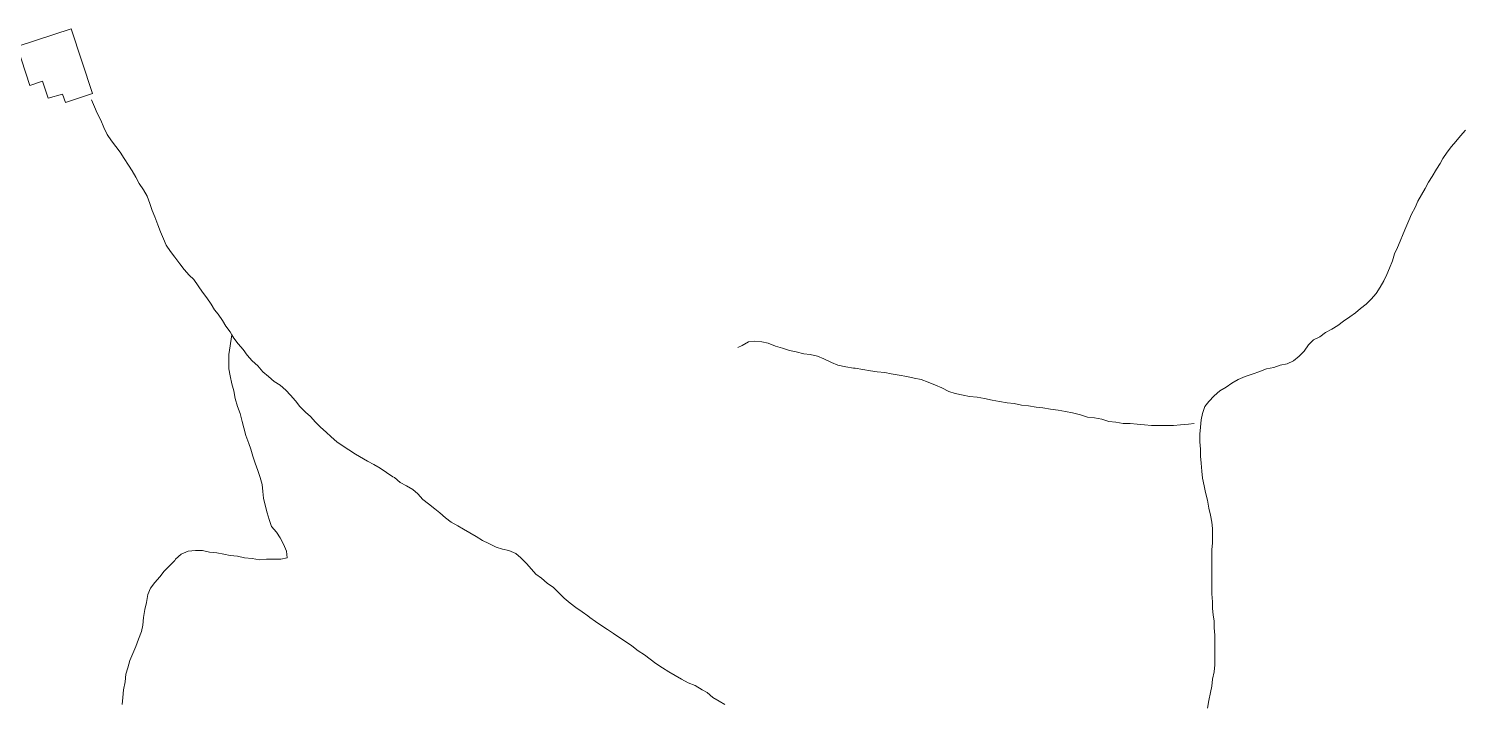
# Model space of a CAD drawing. Header units: inches. Extents: x 1138763 to 1140867, y 1050756 to 1053008.
# Drawn here: x 1140112 to 1140364.6, y 1051304.3 to 1051423.3 of the extents above; entities that cross this region are included whole.
import ezdxf

# ---------------------------------------------------------------- set-up
doc = ezdxf.new("R2010")
doc.units = ezdxf.units.IN
doc.header["$MEASUREMENT"] = 0
doc.layers.add('LimEdif_AM', color=44, linetype='Continuous', lineweight=5)
doc.layers.add('ViaSec_AM', color=1, linetype='Continuous', lineweight=18)

msp = doc.modelspace()

# ---------------------------------------------------------------- linework, layer by layer
at = {"layer": 'LimEdif_AM'}
msp.add_lwpolyline([(1140118.44, 1051410.25), (1140117.94, 1051411.75), (1140115.44, 1051411), (1140114.44, 1051414), (1140112.19, 1051413.25), (1140109.94, 1051420.12), (1140119.44, 1051423.25), (1140123.19, 1051411.87), (1140118.44, 1051410.25)], dxfattribs=at)
at = {"layer": 'ViaSec_AM'}
for points in [[(1140234.44, 1051304.25), (1140233.44, 1051304.87), (1140232.31, 1051305.5), (1140231.31, 1051306.37), (1140230.44, 1051306.87), (1140229.19, 1051307.62), (1140227.94, 1051308.12), (1140226.81, 1051308.75), (1140225.69, 1051309.37), (1140224.56, 1051310), (1140223.44, 1051310.75), (1140222.31, 1051311.5), (1140221.31, 1051312.25), (1140220.31, 1051313), (1140219.19, 1051313.75), (1140218.06, 1051314.62), (1140216.94, 1051315.37), (1140215.94, 1051316), (1140214.81, 1051316.75), (1140213.81, 1051317.5), (1140212.81, 1051318.12), (1140211.69, 1051318.87), (1140210.69, 1051319.62), (1140210.31, 1051319.87), (1140209.31, 1051320.62), (1140208.19, 1051321.37), (1140207.19, 1051322.12), (1140206.19, 1051323), (1140205.19, 1051324), (1140204.31, 1051324.87), (1140203.19, 1051325.62), (1140202.19, 1051326.5), (1140201.19, 1051327.25), (1140200.44, 1051328.12), (1140199.56, 1051329.12), (1140198.56, 1051330.12), (1140197.69, 1051330.87), (1140196.44, 1051331.37), (1140195.31, 1051331.62), (1140194.19, 1051332), (1140192.94, 1051332.62), (1140191.81, 1051333.12), (1140190.69, 1051333.87), (1140189.56, 1051334.5), (1140188.44, 1051335.12), (1140187.44, 1051335.75), (1140186.31, 1051336.37), (1140185.31, 1051337.12), (1140184.31, 1051338), (1140183.44, 1051338.75), (1140182.31, 1051339.62), (1140181.31, 1051340.37), (1140180.44, 1051341.37), (1140179.56, 1051342.12), (1140178.44, 1051342.75), (1140177.31, 1051343.37), (1140176.31, 1051344.25), (1140176.06, 1051344.37), (1140174.94, 1051345.12), (1140173.81, 1051345.87), (1140172.69, 1051346.5), (1140171.56, 1051347.12), (1140169.44, 1051348.37), (1140168.31, 1051349.12), (1140167.31, 1051349.75), (1140166.19, 1051350.5), (1140165.19, 1051351.37), (1140164.31, 1051352.25), (1140163.31, 1051353.12), (1140162.44, 1051354), (1140161.56, 1051355), (1140160.69, 1051355.75), (1140159.69, 1051356.75), (1140158.94, 1051357.75), (1140158.06, 1051358.75), (1140157.19, 1051359.62), (1140156.19, 1051360.5), (1140155.19, 1051361.12), (1140154.19, 1051362), (1140153.19, 1051362.87), (1140152.31, 1051363.87), (1140151.31, 1051364.75), (1140150.44, 1051365.75), (1140149.69, 1051366.75), (1140148.81, 1051367.75), (1140148.06, 1051368.75), (1140147.69, 1051369.37), (1140147.44, 1051369.87), (1140146.69, 1051370.87), (1140146.06, 1051371.87), (1140145.31, 1051373), (1140144.69, 1051373.75), (1140144.06, 1051374.75), (1140143.31, 1051375.87), (1140142.56, 1051376.87), (1140141.81, 1051378), (1140141.06, 1051379.12), (1140140.19, 1051379.87), (1140139.31, 1051380.87), (1140138.56, 1051381.87), (1140137.69, 1051383), (1140136.94, 1051384), (1140136.19, 1051385.12), (1140135.69, 1051386.25), (1140135.19, 1051387.5), (1140134.69, 1051388.75), (1140134.19, 1051390.12), (1140133.69, 1051391.25), (1140133.31, 1051392.5), (1140132.81, 1051393.75), (1140132.19, 1051394.87), (1140131.44, 1051396), (1140130.81, 1051397.12), (1140130.19, 1051398.25), (1140129.56, 1051399.25), (1140128.81, 1051400.37), (1140128.06, 1051401.5), (1140127.31, 1051402.5), (1140126.56, 1051403.5), (1140125.81, 1051404.62), (1140125.19, 1051405.87), (1140124.69, 1051407.12), (1140124.06, 1051408.37), (1140123.56, 1051409.5), (1140123.06, 1051410.75)], [(1140319.31, 1051303.62), (1140319.56, 1051305), (1140319.81, 1051306.37), (1140320.06, 1051307.5), (1140320.19, 1051308.75), (1140320.44, 1051310), (1140320.56, 1051311.25), (1140320.56, 1051312.62), (1140320.56, 1051313.87), (1140320.56, 1051316.5), (1140320.44, 1051317.75), (1140320.44, 1051319), (1140320.31, 1051320), (1140320.19, 1051321.25), (1140320.19, 1051322.37), (1140320.06, 1051323.75), (1140320.06, 1051327.62), (1140320.06, 1051328.87), (1140320.06, 1051330.25), (1140320.06, 1051331.5), (1140320.19, 1051332.75), (1140320.19, 1051333.87), (1140320.19, 1051335.25), (1140320.06, 1051336.37), (1140319.81, 1051337.62), (1140319.56, 1051338.87), (1140319.31, 1051340.25), (1140318.94, 1051341.62), (1140318.69, 1051342.75), (1140318.44, 1051344.12), (1140318.31, 1051345.37), (1140318.19, 1051346.75), (1140318.06, 1051348), (1140318.06, 1051349.25), (1140317.94, 1051350.5), (1140317.94, 1051351.87), (1140318.06, 1051353.12), (1140318.19, 1051354.37), (1140318.44, 1051355.5), (1140318.81, 1051356.75), (1140319.56, 1051357.62), (1140320.44, 1051358.62), (1140321.44, 1051359.5), (1140322.56, 1051360.12), (1140323.56, 1051360.87), (1140324.69, 1051361.5), (1140325.94, 1051362), (1140327.31, 1051362.5), (1140328.31, 1051362.87), (1140329.69, 1051363.37), (1140330.94, 1051363.62), (1140332.06, 1051364), (1140333.31, 1051364.25), (1140334.44, 1051364.75), (1140335.44, 1051365.62), (1140336.31, 1051366.5), (1140337.06, 1051367.62), (1140337.94, 1051368.5), (1140339.06, 1051369), (1140340.06, 1051369.75), (1140341.19, 1051370.37), (1140342.19, 1051371), (1140343.19, 1051371.75), (1140344.31, 1051372.5), (1140345.31, 1051373.25), (1140346.19, 1051374), (1140347.19, 1051374.75), (1140348.06, 1051375.62), (1140348.94, 1051376.62), (1140349.69, 1051377.75), (1140350.31, 1051378.87), (1140350.81, 1051380), (1140351.31, 1051381.12), (1140351.81, 1051382.37), (1140352.19, 1051383.62), (1140352.69, 1051384.75), (1140353.19, 1051385.87), (1140353.69, 1051387.12), (1140354.19, 1051388.25), (1140354.69, 1051389.5), (1140355.19, 1051390.62), (1140355.81, 1051391.75), (1140356.31, 1051392.87), (1140356.94, 1051394), (1140357.56, 1051395.12), (1140358.19, 1051396.25), (1140358.81, 1051397.25), (1140359.56, 1051398.5), (1140360.19, 1051399.5), (1140360.69, 1051400.37), (1140361.44, 1051401.5), (1140362.19, 1051402.5), (1140362.94, 1051403.37), (1140363.81, 1051404.37), (1140364.69, 1051405.37)], [(1140128.44, 1051304.25), (1140128.56, 1051305.5), (1140128.69, 1051306.87), (1140128.94, 1051308.25), (1140129.06, 1051309.62), (1140129.44, 1051310.75), (1140129.81, 1051312), (1140130.31, 1051313.25), (1140130.81, 1051314.5), (1140131.31, 1051315.75), (1140131.81, 1051317.12), (1140132.06, 1051318.25), (1140132.19, 1051319.62), (1140132.44, 1051321), (1140132.69, 1051322.25), (1140132.94, 1051323.62), (1140133.44, 1051324.75), (1140134.19, 1051325.75), (1140135.06, 1051326.75), (1140135.81, 1051327.75), (1140136.69, 1051328.62), (1140137.69, 1051329.62), (1140137.81, 1051329.87), (1140138.81, 1051330.75), (1140140.06, 1051331.25), (1140141.31, 1051331.37), (1140142.56, 1051331.37), (1140143.81, 1051331.12), (1140145.06, 1051331), (1140146.31, 1051330.75), (1140147.44, 1051330.5), (1140148.69, 1051330.37), (1140149.94, 1051330.12), (1140151.31, 1051330), (1140152.56, 1051329.75), (1140153.81, 1051329.87), (1140156.31, 1051329.87), (1140157.44, 1051330.12), (1140157.31, 1051331.25), (1140156.81, 1051332.5), (1140156.19, 1051333.62), (1140155.56, 1051334.62), (1140154.69, 1051335.62), (1140154.31, 1051336.87), (1140153.94, 1051338), (1140153.56, 1051339.37), (1140153.31, 1051340.62), (1140153.19, 1051341.75), (1140153.06, 1051343), (1140152.69, 1051344.25), (1140152.31, 1051345.5), (1140151.81, 1051346.75), (1140151.44, 1051348), (1140151.06, 1051349.25), (1140150.69, 1051350.25), (1140150.19, 1051351.62), (1140149.81, 1051353), (1140149.56, 1051354.12), (1140149.19, 1051355.5), (1140148.69, 1051356.75), (1140148.31, 1051358.12), (1140148.06, 1051359.5), (1140147.69, 1051360.75), (1140147.44, 1051362.12), (1140147.19, 1051363.37), (1140147.19, 1051364.62), (1140147.19, 1051365.87), (1140147.69, 1051369.37)], [(1140316.94, 1051353.75), (1140315.94, 1051353.62), (1140314.56, 1051353.5), (1140313.31, 1051353.37), (1140311.94, 1051353.37), (1140310.69, 1051353.37), (1140309.44, 1051353.37), (1140308.19, 1051353.5), (1140306.94, 1051353.62), (1140305.69, 1051353.75), (1140304.44, 1051353.75), (1140303.19, 1051354), (1140301.94, 1051354.12), (1140300.69, 1051354.5), (1140299.44, 1051354.75), (1140298.19, 1051354.87), (1140296.94, 1051355.25), (1140295.56, 1051355.62), (1140294.31, 1051355.87), (1140293.06, 1051356.12), (1140291.69, 1051356.25), (1140290.31, 1051356.5), (1140289.19, 1051356.62), (1140287.81, 1051356.87), (1140286.56, 1051357), (1140285.31, 1051357.25), (1140284.06, 1051357.37), (1140282.69, 1051357.62), (1140281.44, 1051357.87), (1140280.06, 1051358.12), (1140278.81, 1051358.37), (1140277.44, 1051358.5), (1140276.31, 1051358.75), (1140274.94, 1051359), (1140273.81, 1051359.37), (1140272.56, 1051360), (1140271.44, 1051360.5), (1140270.19, 1051361), (1140268.94, 1051361.5), (1140267.69, 1051361.75), (1140266.44, 1051362), (1140265.06, 1051362.25), (1140263.69, 1051362.5), (1140262.56, 1051362.75), (1140261.19, 1051362.87), (1140260.06, 1051363), (1140258.69, 1051363.25), (1140257.31, 1051363.5), (1140257.06, 1051363.5), (1140255.69, 1051363.75), (1140254.31, 1051364), (1140253.19, 1051364.5), (1140251.81, 1051365.12), (1140250.69, 1051365.62), (1140249.44, 1051365.87), (1140248.31, 1051366), (1140246.94, 1051366.37), (1140245.81, 1051366.62), (1140244.56, 1051367), (1140243.31, 1051367.37), (1140242.06, 1051367.87), (1140240.94, 1051368.12), (1140239.69, 1051368.25), (1140238.56, 1051368.12), (1140237.44, 1051367.5), (1140236.69, 1051367.12)]]:
    msp.add_lwpolyline(points, dxfattribs=at)

doc.saveas('drawing.dxf')
